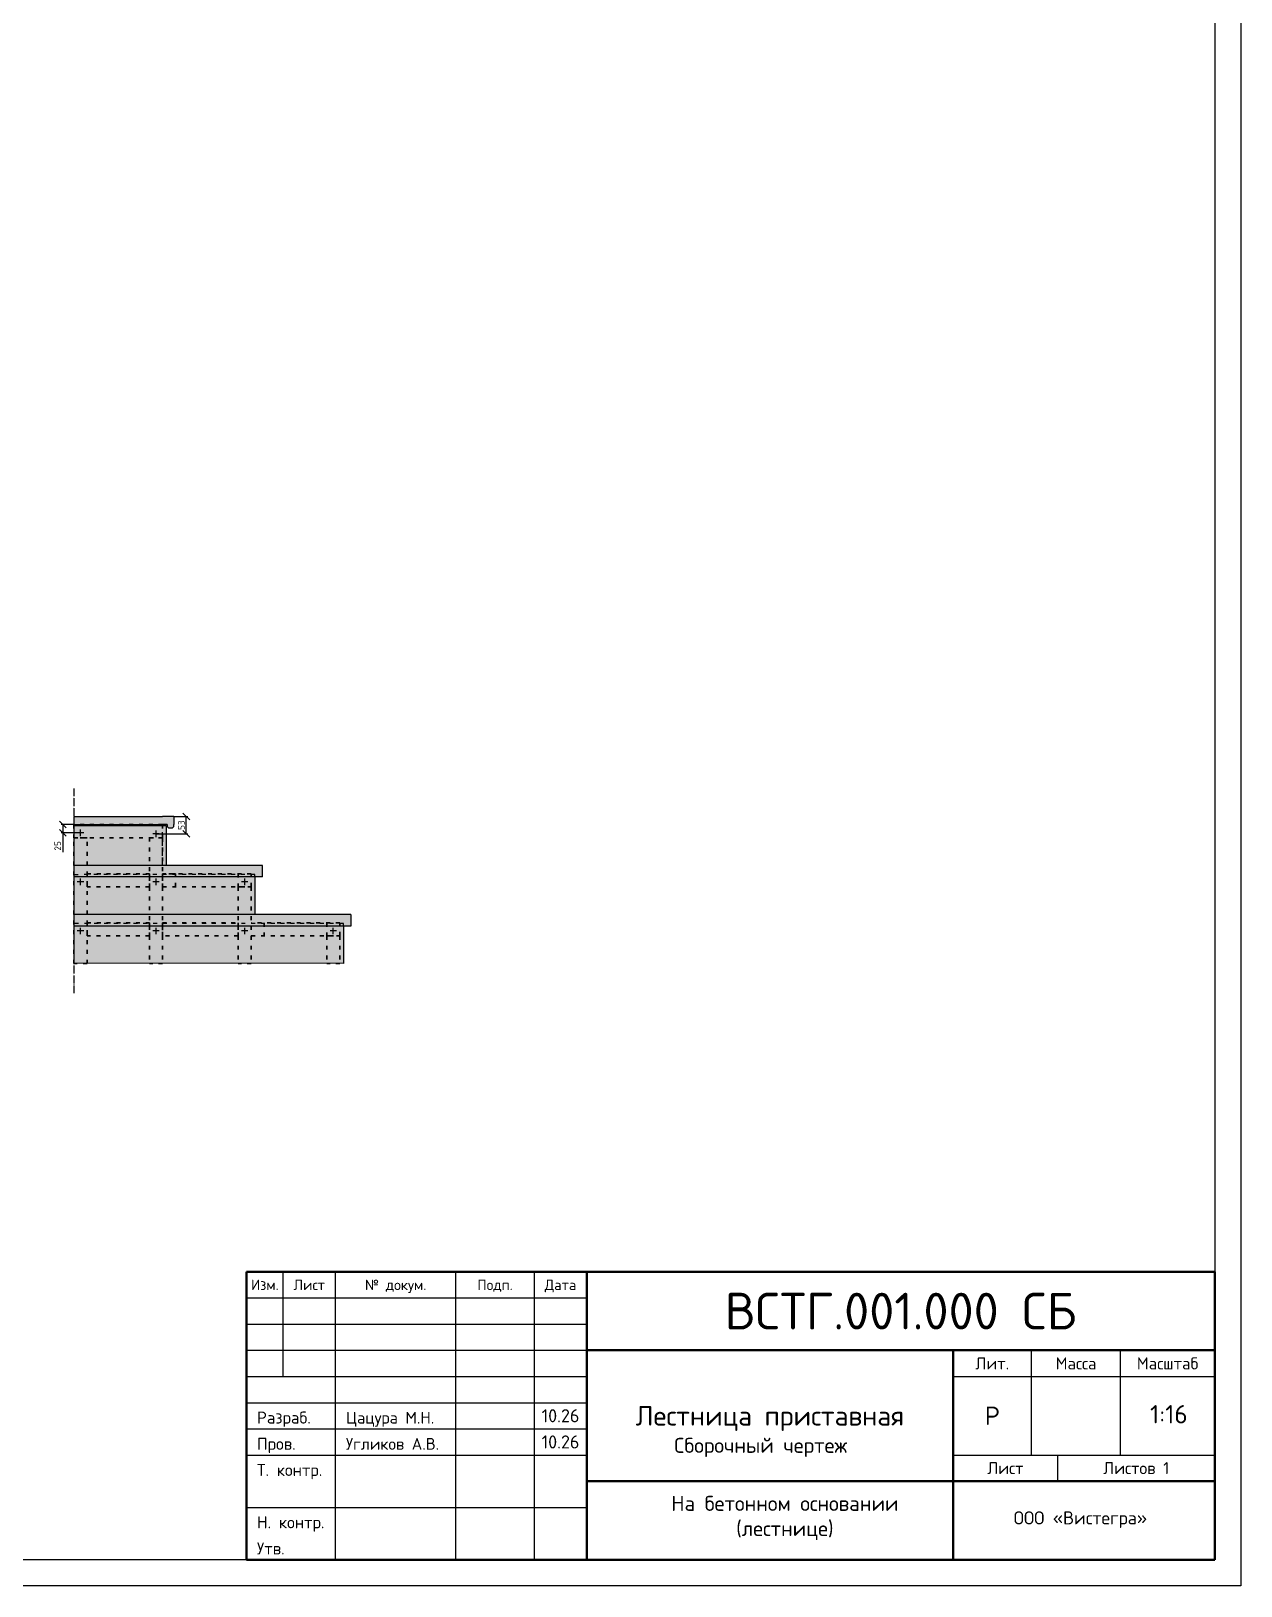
# Model space of a CAD drawing. Header units: millimetres. Extents: x 63961 to 279437, y 165795 to 374915.
# Drawn here: x 165818 to 169517, y 179109 to 183861 of the extents above; entities that cross this region are included whole.
import ezdxf
from ezdxf.enums import TextEntityAlignment as Align

# ---------------------------------------------------------------- set-up
doc = ezdxf.new("R2010")
doc.units = ezdxf.units.MM
doc.linetypes.add('ACAD_ISO03W100', pattern=[30, 12, -18])
doc.linetypes.add('ACAD_ISO04W100', pattern=[30, 24, -3, 0, -3])
for name, color, linetype in [('Доска МПК 11х145х3000', 32, 'Continuous'), ('Доска невидимый', 32, 'ACAD_ISO03W100'), ('Заливка ступени', 52, 'Continuous'), ('Оси', 120, 'ACAD_ISO04W100'), ('Рамка', 7, 'Continuous')]:
    doc.layers.add(name, color=color, linetype=linetype)
for name, color, linetype, lineweight in [('Профиль 40x40', 220, 'Continuous', 35), ('Размеры', 150, 'Continuous', 0), ('Стойки 40x40', 7, 'Continuous', 35), ('Ступень СМ305', 52, 'Continuous', 30), ('Точки крепления', 12, 'Continuous', 25)]:
    doc.layers.add(name, color=color, linetype=linetype, lineweight=lineweight)
doc.styles.get("Standard").update_dxf_attribs({"font": 'isocpeur.ttf'})
doc.dimstyles.new('Копия Аннотативный', dxfattribs={"dimscale": 0, "dimtxt": 20.5, "dimasz": 20.5, "dimexe": 4.25, "dimexo": 0.625, "dimgap": 4.625, "dimtad": 1, "dimtxsty": 'Standard', "dimblk": 'OBLIQUE', "dimcen": 20.5, "dimclrd": 256, "dimclrt": 256, "dimadec": 0, "dimazin": 0, "dimtfac": 1, "dimtmove": 0, "dimatfit": 3, "dimfxl": 1, "dimtfillclr": 4, "dimarcsym": 0})

# ---------------------------------------------------------------- blocks, each defined once
blk = doc.blocks.new('Носик')
at = {"layer": 'Ступень СМ305'}
for p, q in [((141436.5, 185428.8), (141402.5, 185428.8)), ((141436.5, 185428.8), (141436.5, 185403.8)), ((141416.5, 185403.8), (141402.5, 185403.8)), ((141416.5, 185403.8), (141402.5, 185403.8)), ((141416.5, 185403.8), (141416.5, 185397.8)), ((141416.5, 185397.8), (141420.5, 185393.8)), ((141420.5, 185393.8), (141432.5, 185393.8)), ((141432.5, 185393.8), (141436.5, 185397.8)), ((141436.5, 185397.8), (141436.5, 185403.8))]:
    blk.add_line(p, q, dxfattribs=at)
blk = doc.blocks.new('Точка самореза сверху')
at = {"layer": 'Точки крепления'}
for p, q in [((104446.1, 177081.4), (104426.1, 177081.4)), ((104436.1, 177071.4), (104436.1, 177091.4))]:
    blk.add_line(p, q, dxfattribs=at)
blk = doc.blocks.new('_Oblique')
at = {"color": 0, "linetype": 'ByBlock', "lineweight": -2}
blk.add_line((-0.5, -0.5), (0.5, 0.5), dxfattribs=at)
blk = doc.blocks.new('*D1529')
at = {"layer": 'Defpoints', "color": 0, "transparency": 16777216}
for p in [(166254.3, 181461.2), (166292.9, 181461.2), (166200.3, 181408.2)]:
    blk.add_point(p, dxfattribs=at)
at = {"layer": 'Размеры', "color": 0, "lineweight": -2, "transparency": 16777216}
for p, q in [((166254.9, 181461.2), (166297.2, 181461.2)), ((166200.9, 181408.2), (166297.2, 181408.2))]:
    blk.add_line(p, q, dxfattribs=at)
at = {"layer": 'Размеры', "lineweight": -2, "transparency": 16777216}
blk.add_line((166292.9, 181408.2), (166292.9, 181461.2), dxfattribs=at)
at = {"layer": 'Размеры', "lineweight": -2, "transparency": 16777216, "xscale": 20.5, "yscale": 20.5, "zscale": 20.5}
for p, rotation in [((166292.9, 181461.2), 90), ((166292.9, 181408.2), 270)]:
    blk.add_blockref('_Oblique', p, dxfattribs=dict(at, rotation=rotation))
at = {"layer": 'Размеры', "transparency": 16777216, "insert": (166277.8, 181434.7), "char_height": 20.5, "attachment_point": 5, "rotation": 90}
blk.add_mtext('53', dxfattribs=at)
blk = doc.blocks.new('*D1523')
at = {"layer": 'Defpoints', "color": 0, "transparency": 16777216}
for p in [(165949.3, 181436.2), (165915, 181411.2), (165969.3, 181411.2)]:
    blk.add_point(p, dxfattribs=at)
at = {"layer": 'Размеры', "color": 0, "lineweight": -2, "transparency": 16777216}
for p, q in [((165948.7, 181436.2), (165910.8, 181436.2)), ((165968.7, 181411.2), (165910.8, 181411.2))]:
    blk.add_line(p, q, dxfattribs=at)
at = {"layer": 'Размеры', "lineweight": -2, "transparency": 16777216}
for p, q in [((165915, 181436.2), (165915, 181411.2)), ((165915, 181411.2), (165915, 181351.6))]:
    blk.add_line(p, q, dxfattribs=at)
at = {"layer": 'Размеры', "lineweight": -2, "transparency": 16777216, "xscale": 20.5, "yscale": 20.5, "zscale": 20.5}
for p, rotation in [((165915, 181436.2), 90), ((165915, 181411.2), 270)]:
    blk.add_blockref('_Oblique', p, dxfattribs=dict(at, rotation=rotation))
at = {"layer": 'Размеры', "transparency": 16777216, "insert": (165899.9, 181371.2), "char_height": 20.5, "attachment_point": 5, "rotation": 90}
blk.add_mtext('25', dxfattribs=at)

msp = doc.modelspace()

# ---------------------------------------------------------------- hatches: boundary and pattern name
at = {"layer": 'Заливка ступени', "true_color": 0xf8f6b0}
h = msp.add_hatch(color=51, dxfattribs=at)
h.dxf.hatch_style = 1
h.paths.add_polyline_path([(166254.292, 181461.243), (166220.292, 181461.243), (165949.292, 181461.245), (165949.292, 181436.245), (166220.292, 181436.245), (166234.292, 181436.245), (166234.292, 181430.243), (166238.292, 181426.243), (166250.292, 181426.243), (166254.292, 181430.243), (166254.292, 181436.243)])
h.paths.add_polyline_path([(166525.292, 181311.245), (165949.292, 181311.245), (165949.292, 181276.245), (166525.292, 181276.245)])
h.paths.add_polyline_path([(166796.292, 181161.928), (165949.292, 181161.928), (165949.292, 181126.245), (166796.292, 181126.245)])
at = {"layer": 'Заливка ступени', "true_color": 0xfff5e1}
h = msp.add_hatch(color=7, dxfattribs=at)
h.dxf.hatch_style = 1
h.paths.add_polyline_path([(166773.292, 181126.245), (165949.292, 181126.245), (165949.292, 181012.354), (166773.292, 181011.927)])
h.paths.add_polyline_path([(166502.292, 181276.245), (165949.292, 181276.245), (165949.292, 181161.928), (166502.292, 181161.928)])
h.paths.add_polyline_path([(166231.292, 181433.245), (165949.292, 181433.245), (165949.292, 181426.245), (165949.292, 181311.245), (166231.292, 181311.245)])

# ---------------------------------------------------------------- linework, layer by layer
at = {"layer": 'Доска МПК 11х145х3000'}
for p, q in [((165949.292, 181461.245), (165949.292, 181012.354)), ((165949.292, 181433.245), (166231.292, 181433.245)), ((166231.292, 181433.245), (166231.292, 181311.245)), ((166502.292, 181276.245), (166502.292, 181161.928)), ((166773.292, 181126.245), (166773.292, 181011.927)), ((166773.292, 181011.927), (165949.292, 181012.354))]:
    msp.add_line(p, q, dxfattribs=at)
at = {"layer": 'Доска невидимый'}
for p, q in [((166220.292, 181311.245), (166220.292, 181433.245)), ((166502.294, 181283.65), (165949.294, 181283.243)), ((166502.292, 181276.245), (166502.292, 181283.65)), ((166773.292, 181133.926), (165949.292, 181133.926)), ((166773.292, 181126.244), (166773.292, 181133.926))]:
    msp.add_line(p, q, dxfattribs=at)
at = {"layer": 'Оси'}
msp.add_line((165949.292, 181546.991), (165949.292, 180920.152), dxfattribs=at)
at = {"layer": 'Профиль 40x40', "linetype": 'ACAD_ISO03W100', "transparency": 33554508}
for p, q in [((166220.292, 181436.245), (165949.292, 181436.245)), ((165949.292, 181436.245), (165949.292, 181396.097)), ((166220.292, 181436.245), (166220.292, 181396.097)), ((166220.292, 181396.097), (165949.292, 181396.097)), ((166491.292, 181286.244), (166220.292, 181286.244)), ((166220.292, 181246.244), (166491.292, 181246.244)), ((166762.292, 181136.243), (166491.292, 181136.243)), ((166531.292, 181136.243), (166531.292, 181096.243)), ((166491.292, 181096.243), (166762.292, 181096.243))]:
    msp.add_line(p, q, dxfattribs=at)
for points in [[(165989.292, 181286.244), (166180.292, 181286.244), (166180.292, 181246.244), (165989.292, 181246.244)], [(166220.292, 181246.244), (166260.292, 181246.244), (166260.292, 181286.244), (166220.292, 181286.244)], [(166451.292, 181246.244), (166491.292, 181246.244), (166491.292, 181286.244), (166451.292, 181286.244)], [(165989.292, 181136.243), (166180.292, 181136.243), (166180.292, 181096.243), (165989.292, 181096.243)], [(166220.292, 181136.243), (166451.292, 181136.243), (166451.292, 181096.243), (166220.292, 181096.243)], [(166722.292, 181096.243), (166762.292, 181096.243), (166762.292, 181136.243), (166722.292, 181136.243)]]:
    msp.add_lwpolyline(points, close=True, dxfattribs=at)
at = {"layer": 'Рамка'}
for p, q in [((169516.856, 188613.48), (169516.856, 179109.48)), ((169436.856, 188533.48), (169436.856, 179189.48)), ((169436.856, 179189.48), (156380.856, 179189.48)), ((169516.856, 179109.48), (156060.856, 179109.48))]:
    msp.add_line(p, q, dxfattribs=at)
at = {"layer": 'Рамка', "lineweight": 50}
for p, q in [((166476.856, 180069.48), (169436.856, 180069.48)), ((166476.856, 179189.48), (166476.856, 180069.48)), ((167516.856, 179189.48), (167516.856, 180069.48)), ((169436.856, 179189.48), (169436.856, 180069.48)), ((167516.856, 179829.48), (169436.856, 179829.48)), ((168636.856, 179189.48), (168636.856, 179829.48)), ((167516.856, 179429.48), (169436.856, 179429.48)), ((166476.856, 179189.48), (169436.856, 179189.48))]:
    msp.add_line(p, q, dxfattribs=at)
at = {"layer": 'Рамка', "lineweight": 25}
for p, q in [((166588.856, 179749.48), (166588.856, 180069.48)), ((166748.856, 179189.48), (166748.856, 180069.48)), ((167116.856, 179189.48), (167116.856, 180069.48)), ((167356.856, 179189.48), (167356.856, 180069.48)), ((166476.856, 179989.48), (167516.856, 179989.48)), ((166476.856, 179909.48), (167516.856, 179909.48)), ((166476.856, 179829.48), (167516.856, 179829.48)), ((168876.856, 179509.48), (168876.856, 179829.48)), ((169148.856, 179509.48), (169148.856, 179829.48)), ((166476.856, 179749.48), (167516.856, 179749.48)), ((168636.856, 179749.48), (169436.856, 179749.48)), ((166476.856, 179669.48), (167516.856, 179669.48)), ((166476.856, 179589.48), (167516.856, 179589.48)), ((166476.856, 179509.48), (167516.856, 179509.48)), ((168636.856, 179509.48), (169436.856, 179509.48)), ((168956.856, 179429.48), (168956.856, 179509.48)), ((166476.856, 179349.48), (167516.856, 179349.48))]:
    msp.add_line(p, q, dxfattribs=at)
at = {"layer": 'Стойки 40x40', "linetype": 'ACAD_ISO03W100', "transparency": 33554559}
for p, q in [((165949.292, 181396.097), (165989.292, 181396.245)), ((165949.292, 181011.31), (165949.292, 181396.097)), ((165989.292, 181011.31), (165989.292, 181396.245)), ((166180.292, 181396.245), (166220.292, 181396.097)), ((166180.292, 181396.245), (166180.292, 181011.31)), ((166220.292, 181396.097), (166220.292, 181011.31)), ((166451.292, 181246.244), (166451.292, 181011.31)), ((166491.292, 181246.244), (166491.292, 181011.31)), ((166722.292, 181096.243), (166722.292, 181011.31)), ((166762.292, 181096.243), (166762.292, 181011.31)), ((165989.292, 181011.31), (165949.292, 181011.31)), ((166220.292, 181011.31), (166180.292, 181011.31)), ((166491.292, 181011.31), (166451.292, 181011.31)), ((166762.292, 181011.31), (166722.292, 181011.31))]:
    msp.add_line(p, q, dxfattribs=at)
at = {"layer": 'Ступень СМ305'}
for p, q in [((165949.292, 181461.245), (165949.292, 181426.245)), ((165949.292, 181461.245), (166220.292, 181461.243)), ((165949.292, 181436.245), (166220.292, 181436.245)), ((166525.292, 181311.245), (165949.292, 181311.245)), ((165949.292, 181311.245), (165949.292, 181276.245)), ((166525.292, 181276.245), (166525.292, 181311.245)), ((166525.292, 181276.245), (165949.292, 181276.245)), ((166796.292, 181161.928), (165949.292, 181161.928)), ((166796.292, 181161.928), (166796.292, 181126.245)), ((166796.292, 181126.245), (165949.292, 181126.245))]:
    msp.add_line(p, q, dxfattribs=at)

# ---------------------------------------------------------------- block references
msp.add_blockref('Носик', (24817.812, -3967.518), dxfattribs=at)
at = {"layer": 'Точки крепления'}
for p in [(61533.217, 4329.813), (61764.217, 4326.813), (61533.217, 4179.812), (61764.217, 4179.812), (62035.217, 4179.812), (61533.217, 4029.811), (61764.217, 4029.811), (62035.217, 4029.811), (62306.217, 4029.811)]:
    msp.add_blockref('Точка самореза сверху', p, dxfattribs=at)

# ---------------------------------------------------------------- texts
at = {"layer": 'Рамка'}
for s, height, p in [('Изм.', 32, (166532.856, 180029.48)), ('Лист', 32, (166668.856, 180029.48)), ('№ докум.', 32, (166932.856, 180029.48)), ('Подп.', 32, (167236.856, 180029.48)), ('Дата', 32, (167436.856, 180029.48)), ('ВСТГ.001.000 СБ', 112, (168476.856, 179949.48)), ('Лит.', 36.8, (168756.856, 179789.48)), ('Масса', 36.8, (169012.856, 179789.48)), ('Масштаб', 36.8, (169292.856, 179789.48)), ('10.26', 40, (167436.856, 179629.48)), ('Лестница приставная', 60, (168076.856, 179629.48)), ('Р', 56, (168756.856, 179629.48)), ('1:16', 56, (169296.602, 179634.167)), ('10.26', 40, (167436.856, 179549.48)), ('Лист', 36.8, (168796.856, 179469.48)), ('Листов 1', 36.8, (169196.856, 179469.48)), ('ООО «Вистегра»', 40, (169026.379, 179317.41))]:
    msp.add_text(s, height=height, dxfattribs=at).set_placement(p, align=Align.MIDDLE_CENTER)
for s, height, p in [('Разраб.', 36.8, (166508.856, 179605.48)), ('Цацура М.Н.', 36, (166780.856, 179605.48)), ('Пров.', 36.8, (166508.856, 179525.48)), ('Угликов А.В.', 36, (166780.856, 179525.48)), ('Т. контр.', 36.8, (166508.856, 179445.48)), ('Н. контр.', 36.8, (166508.856, 179285.48)), ('Утв.', 36.8, (166508.856, 179205.48))]:
    msp.add_text(s, height=height, dxfattribs=at).set_placement(p)
at = {"layer": 'Рамка', "char_height": 46, "attachment_point": 1}
for s, insert, width in [('Сборочный чертеж', (167784.625, 179561.998), 727.90068), ('\\pxqc;На бетонном основании (лестнице)', (167744.455, 179384.629), 756.41859)]:
    msp.add_mtext(s, dxfattribs=dict(at, insert=insert, width=width))

# ---------------------------------------------------------------- dimensions: what is measured, and where the dimension line sits
at = {"layer": 'Размеры'}
for base, p1, p2, picture, middle in [((165915.013, 181411.245), (165949.292, 181436.245), (165969.292, 181411.245), '*D1523', (165899.921, 181371.186)), ((166292.901, 181461.243), (166200.292, 181408.245), (166254.292, 181461.243), '*D1529', (166277.803, 181434.744))]:
    dim = msp.add_linear_dim(base=base, p1=p1, p2=p2, angle=90, dimstyle='Копия Аннотативный', dxfattribs=at)
    dim.commit()
    dim.dimension.update_dxf_attribs({"geometry": picture, "text_midpoint": middle})

doc.saveas('drawing.dxf')
